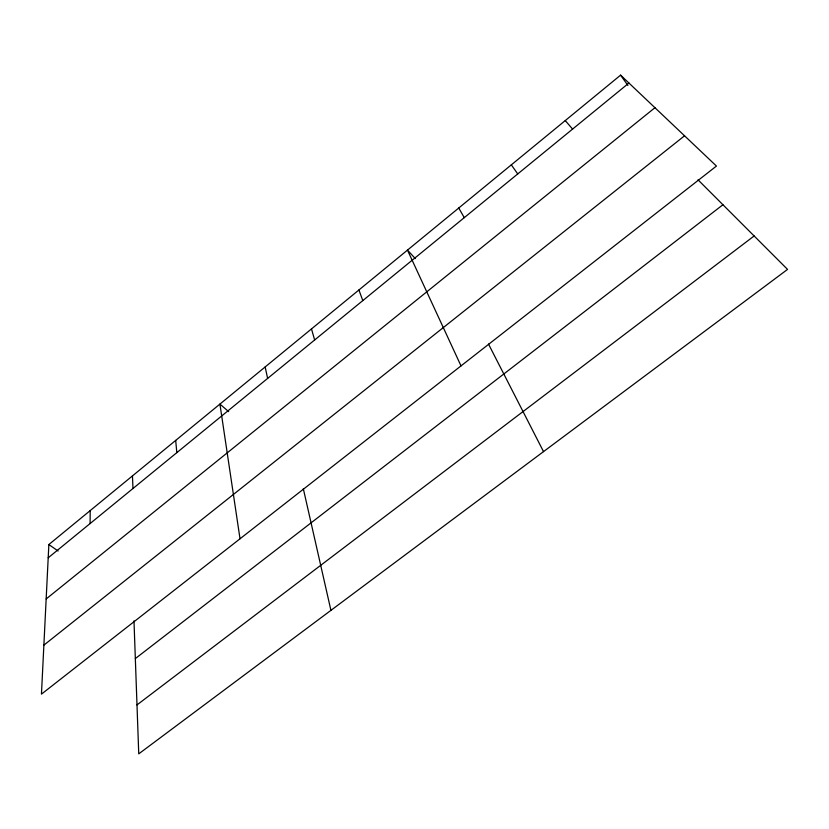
<?xml version="1.0" encoding="UTF-8"?>
<svg xmlns="http://www.w3.org/2000/svg" width="829" height="829" viewBox="0 0 829 829"><rect width="100%" height="100%" fill="white"/><g stroke="black" fill="none" stroke-linecap="round" stroke-linejoin="round"><path stroke-width="1.24" d="M90.102 523.555L90.195 510.602M48.859 544.539L41.45 694.132L716.443 166.059L620.6 75.138L48.859 544.539L58.113 551.016M48.196 557.813L628.921 83.035M46.165 598.963L654.941 107.718M43.875 645.138L684.547 135.801M135.334 658.589L722.929 204.742M136.992 704.919L754.131 235.964M228.669 411.63L219.923 404.096L240.016 538.788M698.008 179.81L787.55 269.404L138.744 753.862L133.987 620.89M415.298 258.575L407.474 250.12L461.017 365.89M565.254 120.578L572.601 129.086M620.6 75.138L627.874 85.428M511.327 164.857L517.742 173.935M458.748 208.027L464.271 217.644M488.499 344.056L543.523 451.618M358.905 289.984L362.812 300.595M311.486 328.916L314.647 339.973M303.331 488.778L330.926 610.362M265.166 366.946L267.622 378.418M175.696 440.406L176.815 452.665M132.464 475.898L132.972 488.509"/></g></svg>
